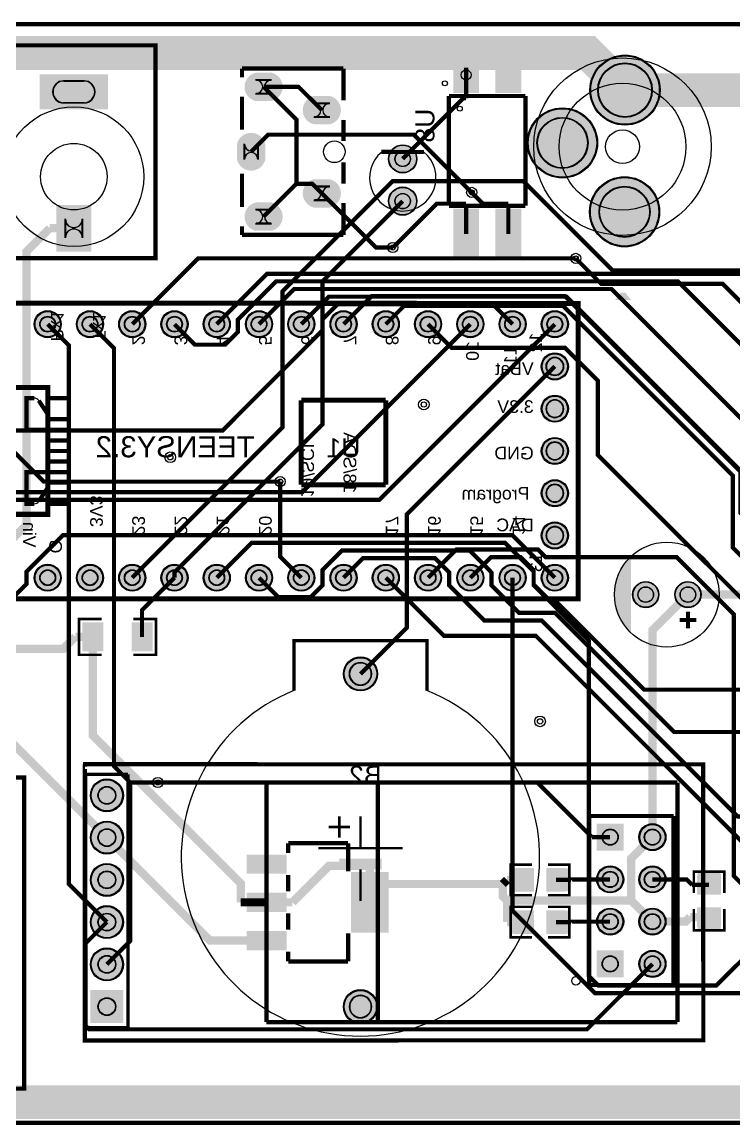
# Model space of a CAD drawing. Extents: x -330 to 3747, y -3055 to -445.
# Drawn here: x 1099 to 2784, y -3055 to -445 of the extents above; entities that cross this region are included whole.
import ezdxf

# ---------------------------------------------------------------- set-up
doc = ezdxf.new("R2010")
doc.units = 9
for name, color, linetype, true_color in [('BoardOutline', 7, 'Continuous', 0xff00ff), ('BottomLayer', 7, 'Continuous', 0x0000ff), ('BottomPasterLayer', 7, 'Continuous', 0x800000), ('BottomSilkLayer', 7, 'Continuous', 0x808000), ('BottomSolderLayer', 7, 'Continuous', 0xaa00ff), ('Document', 7, 'Continuous', 0xffffff), ('Hole', 7, 'Continuous', 0x222222), ('Multi-Layer', 7, 'Continuous', 0xc0c0c0), ('TopLayer', 7, 'Continuous', 0xff0000), ('TopPasterLayer', 7, 'Continuous', 0x808080), ('TopSilkLayer', 7, 'Continuous', 0xffff00), ('TopSolderLayer', 7, 'Continuous', 0x800080)]:
    doc.layers.add(name, color=color, linetype=linetype, true_color=true_color)
doc.styles.get("Standard").update_dxf_attribs({"font": 'arial.ttf'})

msp = doc.modelspace()

# ---------------------------------------------------------------- hatches: boundary and pattern name
at = {"layer": 'BottomLayer'}
for points in [[(2179.5, -494.1), (2120.5, -494.1), (2120.5, -612.2), (2179.5, -612.2)], [(2279.5, -494.1), (2220.5, -494.1), (2220.5, -612.2), (2279.5, -612.2)], [(2179.5, -887.8), (2120.5, -887.8), (2120.5, -1005.9), (2179.5, -1005.9)], [(2279.5, -887.8), (2220.5, -887.8), (2220.5, -1005.9), (2279.5, -1005.9)], [(2540.5, -1103.1), (2502.1, -1103.1), (2516.2, -1085.2), (2526.4, -1085.2)]]:
    msp.add_hatch(color=256, dxfattribs=at).paths.add_polyline_path(points)
at = {"layer": 'BottomPasterLayer'}
for points in [[(2179.5, -494.1), (2120.5, -494.1), (2120.5, -612.2), (2179.5, -612.2)], [(2279.5, -494.1), (2220.5, -494.1), (2220.5, -612.2), (2279.5, -612.2)], [(2179.5, -887.8), (2120.5, -887.8), (2120.5, -1005.9), (2179.5, -1005.9)], [(2279.5, -887.8), (2220.5, -887.8), (2220.5, -1005.9), (2279.5, -1005.9)]]:
    msp.add_hatch(color=256, dxfattribs=at).paths.add_polyline_path(points)
at = {"layer": 'BottomSilkLayer'}
msp.add_hatch(color=256, dxfattribs=at).paths.add_polyline_path([(1850, -2450), (1850, -2425), (1950, -2425), (1950, -2450)])
at = {"layer": 'BottomSolderLayer'}
for points in [[(2180.5, -493.1), (2119.5, -493.1), (2119.5, -613.2), (2180.5, -613.2)], [(2280.5, -493.1), (2219.5, -493.1), (2219.5, -613.2), (2280.5, -613.2)], [(2443, -606, 1), (2609, -606, 1)], [(1141.1, -568.9), (1302.6, -568.9), (1302.6, -651.6), (1141.1, -651.6)], [(1652, -631.9, -0.785398), (1652, -564.9), (1689.7, -564.9, -0.785398), (1689.7, -631.9)], [(1789.8, -687, -0.785398), (1789.8, -620), (1827.5, -620, -0.785398), (1827.5, -687)], [(2295, -731, 1), (2461, -731, 1)], [(1674.8, -770.4, -0.785398), (1607.8, -770.4), (1607.8, -733.5, -0.785398), (1674.8, -733.5)], [(1966.5, -768.8, 1), (2033.5, -768.8, 1)], [(1789.8, -883.9, -0.785398), (1789.8, -816.9), (1827.5, -816.9, -0.785398), (1827.5, -883.9)], [(2442, -894, 1), (2608, -894, 1)], [(1966.5, -868.8, 1), (2033.5, -868.8, 1)], [(1180.5, -877.9), (1263.2, -877.9), (1263.2, -988.2), (1180.5, -988.2)], [(1689.7, -872, -0.785398), (1689.7, -939), (1652, -939, -0.785398), (1652, -872)], [(2180.5, -886.8), (2119.5, -886.8), (2119.5, -1006.9), (2180.5, -1006.9)], [(2280.5, -886.8), (2219.5, -886.8), (2219.5, -1006.9), (2280.5, -1006.9)], [(1128, -1160, 1), (1192, -1160, 1)], [(1228, -1160, 1), (1292, -1160, 1)], [(1328, -1160, 1), (1392, -1160, 1)], [(1428, -1160, 1), (1492, -1160, 1)], [(1528, -1160, 1), (1592, -1160, 1)], [(1628, -1160, 1), (1692, -1160, 1)], [(1728, -1160, 1), (1792, -1160, 1)], [(1828, -1160, 1), (1892, -1160, 1)], [(1928, -1160, 1), (1992, -1160, 1)], [(2028, -1160, 1), (2092, -1160, 1)], [(2128, -1160, 1), (2192, -1160, 1)], [(2228, -1160, 1), (2292, -1160, 1)], [(2328, -1160, 1), (2392, -1160, 1)], [(2328, -1260, 1), (2392, -1260, 1)], [(2328, -1360, 1), (2392, -1360, 1)], [(2328, -1460, 1), (2392, -1460, 1)], [(2328, -1560, 1), (2392, -1560, 1)], [(2328, -1660, 1), (2392, -1660, 1)], [(1128, -1760, 1), (1192, -1760, 1)], [(1228, -1760, 1), (1292, -1760, 1)], [(1328, -1760, 1), (1392, -1760, 1)], [(1428, -1760, 1), (1492, -1760, 1)], [(1528, -1760, 1), (1592, -1760, 1)], [(1628, -1760, 1), (1692, -1760, 1)], [(1728, -1760, 1), (1792, -1760, 1)], [(1828, -1760, 1), (1892, -1760, 1)], [(1928, -1760, 1), (1992, -1760, 1)], [(2028, -1760, 1), (2092, -1760, 1)], [(2128, -1760, 1), (2192, -1760, 1)], [(2228, -1760, 1), (2292, -1760, 1)], [(2328, -1760, 1), (2392, -1760, 1)], [(2544, -1800, 1), (2606, -1800, 1)], [(2644, -1800, 1), (2706, -1800, 1)], [(1859.6, -1987.6, 1), (1940.4, -1987.6, 1)], [(1261, -2275, 1), (1339, -2275, 1)], [(1261, -2375, 1), (1339, -2375, 1)], [(2458.9, -2405.9), (2458.9, -2341.9), (2522.9, -2341.9), (2522.9, -2405.9)], [(2558.9, -2373.9, 1), (2622.9, -2373.9, 1)], [(1261, -2475, 1), (1339, -2475, 1)], [(2458.9, -2473.9, 1), (2522.9, -2473.9, 1)], [(2558.9, -2473.9, 1), (2622.9, -2473.9, 1)], [(1261, -2575, 1), (1339, -2575, 1)], [(2458.9, -2573.9, 1), (2522.9, -2573.9, 1)], [(2558.9, -2573.9, 1), (2622.9, -2573.9, 1)], [(1261, -2675, 1), (1339, -2675, 1)], [(2458.9, -2705.9), (2458.9, -2641.9), (2522.9, -2641.9), (2522.9, -2705.9)], [(2559, -2673.9, 1), (2623, -2673.9, 1)], [(1261, -2814), (1261, -2736), (1339, -2736), (1339, -2814)], [(1859.6, -2775, 1), (1940.4, -2775, 1)]]:
    msp.add_hatch(color=256, dxfattribs=at).paths.add_polyline_path(points)
at = {"layer": 'Multi-Layer'}
for points in [[(2445, -606, 1), (2607, -606, 1)], [(1143.1, -570.9), (1300.6, -570.9), (1300.6, -649.6), (1143.1, -649.6)], [(1653.1, -629.9, -0.785398), (1653.1, -566.9), (1688.6, -566.9, -0.785398), (1688.6, -629.9)], [(1790.9, -685, -0.785398), (1790.9, -622), (1826.4, -622, -0.785398), (1826.4, -685)], [(2297, -731, 1), (2459, -731, 1)], [(1672.8, -769.7, -0.785398), (1609.8, -769.7), (1609.8, -734.2, -0.785398), (1672.8, -734.2)], [(1967.5, -768.8, 1), (2032.5, -768.8, 1)], [(1790.9, -881.9, -0.785398), (1790.9, -818.9), (1826.4, -818.9, -0.785398), (1826.4, -881.9)], [(2444, -894, 1), (2606, -894, 1)], [(1967.5, -868.8, 1), (2032.5, -868.8, 1)], [(1182.5, -879.9), (1261.2, -879.9), (1261.2, -986.2), (1182.5, -986.2)], [(1688.6, -874, -0.785398), (1688.6, -937), (1653.1, -937, -0.785398), (1653.1, -874)], [(1130, -1160, 1), (1190, -1160, 1)], [(1230, -1160, 1), (1290, -1160, 1)], [(1330, -1160, 1), (1390, -1160, 1)], [(1430, -1160, 1), (1490, -1160, 1)], [(1530, -1160, 1), (1590, -1160, 1)], [(1630, -1160, 1), (1690, -1160, 1)], [(1730, -1160, 1), (1790, -1160, 1)], [(1830, -1160, 1), (1890, -1160, 1)], [(1930, -1160, 1), (1990, -1160, 1)], [(2030, -1160, 1), (2090, -1160, 1)], [(2130, -1160, 1), (2190, -1160, 1)], [(2230, -1160, 1), (2290, -1160, 1)], [(2330, -1160, 1), (2390, -1160, 1)], [(2330, -1260, 1), (2390, -1260, 1)], [(2330, -1360, 1), (2390, -1360, 1)], [(2330, -1460, 1), (2390, -1460, 1)], [(2330, -1560, 1), (2390, -1560, 1)], [(2330, -1660, 1), (2390, -1660, 1)], [(1130, -1760, 1), (1190, -1760, 1)], [(1230, -1760, 1), (1290, -1760, 1)], [(1330, -1760, 1), (1390, -1760, 1)], [(1430, -1760, 1), (1490, -1760, 1)], [(1530, -1760, 1), (1590, -1760, 1)], [(1630, -1760, 1), (1690, -1760, 1)], [(1730, -1760, 1), (1790, -1760, 1)], [(1830, -1760, 1), (1890, -1760, 1)], [(1930, -1760, 1), (1990, -1760, 1)], [(2030, -1760, 1), (2090, -1760, 1)], [(2130, -1760, 1), (2190, -1760, 1)], [(2230, -1760, 1), (2290, -1760, 1)], [(2330, -1760, 1), (2390, -1760, 1)], [(2545, -1800, 1), (2605, -1800, 1)], [(2645, -1800, 1), (2705, -1800, 1)], [(1861.6, -1987.6, 1), (1938.4, -1987.6, 1)], [(1263, -2275, 1), (1337, -2275, 1)], [(1263, -2375, 1), (1337, -2375, 1)], [(2460.9, -2403.9), (2460.9, -2343.9), (2520.9, -2343.9), (2520.9, -2403.9)], [(2560.9, -2373.9, 1), (2620.9, -2373.9, 1)], [(1263, -2475, 1), (1337, -2475, 1)], [(2460.9, -2473.9, 1), (2520.9, -2473.9, 1)], [(2560.9, -2473.9, 1), (2620.9, -2473.9, 1)], [(1263, -2575, 1), (1337, -2575, 1)], [(2460.9, -2573.9, 1), (2520.9, -2573.9, 1)], [(2560.9, -2573.9, 1), (2620.9, -2573.9, 1)], [(1263, -2675, 1), (1337, -2675, 1)], [(2460.9, -2703.9), (2460.9, -2643.9), (2520.9, -2643.9), (2520.9, -2703.9)], [(2561, -2673.9, 1), (2621, -2673.9, 1)], [(1263, -2812), (1263, -2738), (1337, -2738), (1337, -2812)], [(1861.6, -2775, 1), (1938.4, -2775, 1)]]:
    msp.add_hatch(color=256, dxfattribs=at).paths.add_polyline_path(points)
at = {"layer": 'TopLayer'}
for points in [[(1290.6, -1866.5), (1290.6, -1933.5), (1243, -1933.5), (1243, -1866.5)], [(1359.4, -1866.5), (1359.4, -1933.5), (1407, -1933.5), (1407, -1866.5)], [(1721.3, -2416), (1721.3, -2459.3), (1634.7, -2459.3), (1634.7, -2416)], [(2309.3, -2502.1), (2309.3, -2447.9), (2264.7, -2447.9), (2264.7, -2502.1)], [(2340.7, -2502.1), (2340.7, -2447.9), (2385.3, -2447.9), (2385.3, -2502.1)], [(1965.3, -2459.3), (1965.3, -2597.1), (1878.7, -2597.1), (1878.7, -2459.3)], [(2752.1, -2509.3), (2697.9, -2509.3), (2697.9, -2464.7), (2752.1, -2464.7)], [(1721.3, -2506.5), (1721.3, -2549.9), (1634.7, -2549.9), (1634.7, -2506.5)], [(2309.3, -2547.9), (2309.3, -2602.1), (2264.7, -2602.1), (2264.7, -2547.9)], [(2340.7, -2547.9), (2340.7, -2602.1), (2385.3, -2602.1), (2385.3, -2547.9)], [(2752.1, -2540.7), (2697.9, -2540.7), (2697.9, -2585.3), (2752.1, -2585.3)], [(1721.3, -2597.1), (1721.3, -2640.4), (1634.7, -2640.4), (1634.7, -2597.1)]]:
    msp.add_hatch(color=256, dxfattribs=at).paths.add_polyline_path(points)
at = {"layer": 'TopPasterLayer'}
for points in [[(1290.6, -1870.5), (1290.6, -1884.7), (1286.6, -1888.6), (1278.3, -1888.6), (1274.4, -1892.6), (1274.4, -1907.4), (1278.3, -1911.4), (1286.6, -1911.4), (1290.6, -1915.3), (1290.6, -1929.5), (1286.6, -1933.5), (1246.9, -1933.5), (1243, -1929.5), (1243, -1870.5), (1246.9, -1866.5), (1286.6, -1866.5)], [(1359.4, -1870.5), (1359.4, -1884.7), (1363.4, -1888.6), (1371.7, -1888.6), (1375.6, -1892.6), (1375.6, -1907.4), (1371.7, -1911.4), (1363.4, -1911.4), (1359.4, -1915.3), (1359.4, -1929.5), (1363.4, -1933.5), (1403.1, -1933.5), (1407, -1929.5), (1407, -1870.5), (1403.1, -1866.5), (1363.4, -1866.5)], [(1721.3, -2416), (1721.3, -2459.3), (1634.7, -2459.3), (1634.7, -2416)], [(2258.1, -2500.2), (2258.1, -2449.8), (2260, -2447.8), (2305.3, -2447.8), (2307.3, -2449.8), (2307.5, -2465.9), (2289.8, -2465.9), (2289.8, -2483.7), (2307.1, -2483.7), (2307.3, -2500.2), (2305.3, -2502.2), (2260, -2502.2)], [(2342.7, -2500.2), (2342.7, -2483.7), (2360.2, -2483.7), (2360.2, -2465.9), (2342.9, -2465.9), (2342.7, -2449.8), (2344.7, -2447.8), (2390, -2447.8), (2391.9, -2449.8), (2391.9, -2500.2), (2390, -2502.2), (2344.7, -2502.2)], [(1965.3, -2459.3), (1965.3, -2597.1), (1878.7, -2597.1), (1878.7, -2459.3)], [(2750.2, -2507.3), (2733.7, -2507.3), (2733.7, -2489.8), (2715.9, -2489.8), (2715.9, -2507.1), (2699.8, -2507.3), (2697.8, -2505.3), (2697.8, -2460), (2699.8, -2458.1), (2750.2, -2458.1), (2752.2, -2460), (2752.2, -2505.3)], [(1721.3, -2506.5), (1721.3, -2549.9), (1634.7, -2549.9), (1634.7, -2506.5)], [(2307.3, -2549.8), (2307.3, -2566.3), (2289.8, -2566.3), (2289.8, -2584.1), (2307.1, -2584.1), (2307.3, -2600.2), (2305.3, -2602.2), (2260, -2602.2), (2258.1, -2600.2), (2258.1, -2549.8), (2260, -2547.8), (2305.3, -2547.8)], [(2391.9, -2549.8), (2391.9, -2600.2), (2390, -2602.2), (2344.7, -2602.2), (2342.7, -2600.2), (2342.5, -2584.1), (2360.2, -2584.1), (2360.2, -2566.3), (2342.9, -2566.3), (2342.7, -2549.8), (2344.7, -2547.8), (2390, -2547.8)], [(2750.2, -2591.9), (2699.8, -2591.9), (2697.8, -2590), (2697.8, -2544.7), (2699.8, -2542.7), (2715.9, -2542.5), (2715.9, -2560.2), (2733.7, -2560.2), (2733.7, -2542.9), (2750.2, -2542.7), (2752.2, -2544.7), (2752.2, -2590)], [(1721.3, -2597.1), (1721.3, -2640.4), (1634.7, -2640.4), (1634.7, -2597.1)]]:
    msp.add_hatch(color=256, dxfattribs=at).paths.add_polyline_path(points)
at = {"layer": 'TopSilkLayer'}
msp.add_hatch(color=256, dxfattribs=at).paths.add_polyline_path([(2540, -1890), (2537.7, -1887.9), (2535.5, -1885.7), (2533.3, -1883.5), (2531.2, -1881.2), (2529.1, -1878.8), (2527.1, -1876.4), (2525.2, -1874), (2523.3, -1871.5), (2521.5, -1868.9), (2519.8, -1866.4), (2518.1, -1863.7), (2516.5, -1861), (2515, -1858.3), (2513.5, -1855.6), (2512.1, -1852.8), (2510.8, -1850), (2509.5, -1847.1), (2508.3, -1844.2), (2507.2, -1841.3), (2506.2, -1838.3), (2505.3, -1835.4), (2504.4, -1832.4), (2503.6, -1829.4), (2502.9, -1826.3), (2502.3, -1823.3), (2501.7, -1820.2), (2501.2, -1817.1), (2500.8, -1814), (2500.5, -1810.9), (2500.3, -1807.8), (2500.1, -1804.7), (2500, -1801.6), (2500, -1798.4), (2500.1, -1795.3), (2500.3, -1792.2), (2500.5, -1789.1), (2500.8, -1786), (2501.2, -1782.9), (2501.7, -1779.8), (2502.3, -1776.7), (2502.9, -1773.7), (2503.6, -1770.6), (2504.4, -1767.6), (2505.3, -1764.6), (2506.2, -1761.7), (2507.2, -1758.7), (2508.3, -1755.8), (2509.5, -1752.9), (2510.8, -1750), (2512.1, -1747.2), (2513.5, -1744.4), (2515, -1741.7), (2516.5, -1739), (2518.1, -1736.3), (2519.8, -1733.6), (2521.5, -1731.1), (2523.3, -1728.5), (2525.2, -1726), (2527.1, -1723.6), (2529.1, -1721.2), (2531.2, -1718.8), (2533.3, -1716.5), (2535.5, -1714.3), (2537.7, -1712.1), (2540, -1710)])
at = {"layer": 'TopSolderLayer'}
for points in [[(2443, -606, 1), (2609, -606, 1)], [(1141.1, -568.9), (1302.6, -568.9), (1302.6, -651.6), (1141.1, -651.6)], [(1652, -631.9, -0.785398), (1652, -564.9), (1689.7, -564.9, -0.785398), (1689.7, -631.9)], [(1789.8, -687, -0.785398), (1789.8, -620), (1827.5, -620, -0.785398), (1827.5, -687)], [(2295, -731, 1), (2461, -731, 1)], [(1674.8, -770.4, -0.785398), (1607.8, -770.4), (1607.8, -733.5, -0.785398), (1674.8, -733.5)], [(1966.5, -768.8, 1), (2033.5, -768.8, 1)], [(1789.8, -883.9, -0.785398), (1789.8, -816.9), (1827.5, -816.9, -0.785398), (1827.5, -883.9)], [(2442, -894, 1), (2608, -894, 1)], [(1966.5, -868.8, 1), (2033.5, -868.8, 1)], [(1180.5, -877.9), (1263.2, -877.9), (1263.2, -988.2), (1180.5, -988.2)], [(1689.7, -872, -0.785398), (1689.7, -939), (1652, -939, -0.785398), (1652, -872)], [(1128, -1160, 1), (1192, -1160, 1)], [(1228, -1160, 1), (1292, -1160, 1)], [(1328, -1160, 1), (1392, -1160, 1)], [(1428, -1160, 1), (1492, -1160, 1)], [(1528, -1160, 1), (1592, -1160, 1)], [(1628, -1160, 1), (1692, -1160, 1)], [(1728, -1160, 1), (1792, -1160, 1)], [(1828, -1160, 1), (1892, -1160, 1)], [(1928, -1160, 1), (1992, -1160, 1)], [(2028, -1160, 1), (2092, -1160, 1)], [(2128, -1160, 1), (2192, -1160, 1)], [(2228, -1160, 1), (2292, -1160, 1)], [(2328, -1160, 1), (2392, -1160, 1)], [(2328, -1260, 1), (2392, -1260, 1)], [(2328, -1360, 1), (2392, -1360, 1)], [(2328, -1460, 1), (2392, -1460, 1)], [(2328, -1560, 1), (2392, -1560, 1)], [(2328, -1660, 1), (2392, -1660, 1)], [(1128, -1760, 1), (1192, -1760, 1)], [(1228, -1760, 1), (1292, -1760, 1)], [(1328, -1760, 1), (1392, -1760, 1)], [(1428, -1760, 1), (1492, -1760, 1)], [(1528, -1760, 1), (1592, -1760, 1)], [(1628, -1760, 1), (1692, -1760, 1)], [(1728, -1760, 1), (1792, -1760, 1)], [(1828, -1760, 1), (1892, -1760, 1)], [(1928, -1760, 1), (1992, -1760, 1)], [(2028, -1760, 1), (2092, -1760, 1)], [(2128, -1760, 1), (2192, -1760, 1)], [(2228, -1760, 1), (2292, -1760, 1)], [(2328, -1760, 1), (2392, -1760, 1)], [(2544, -1800, 1), (2606, -1800, 1)], [(2644, -1800, 1), (2706, -1800, 1)], [(1291.6, -1865.5), (1291.6, -1934.5), (1242, -1934.5), (1242, -1865.5)], [(1358.4, -1865.5), (1358.4, -1934.5), (1408, -1934.5), (1408, -1865.5)], [(1859.6, -1987.6, 1), (1940.4, -1987.6, 1)], [(1261, -2275, 1), (1339, -2275, 1)], [(1261, -2375, 1), (1339, -2375, 1)], [(2458.9, -2405.9), (2458.9, -2341.9), (2522.9, -2341.9), (2522.9, -2405.9)], [(2558.9, -2373.9, 1), (2622.9, -2373.9, 1)], [(1725.3, -2415), (1725.3, -2460.3), (1630.7, -2460.3), (1630.7, -2415)], [(1261, -2475, 1), (1339, -2475, 1)], [(2310.3, -2503.1), (2310.3, -2446.9), (2263.7, -2446.9), (2263.7, -2503.1)], [(2339.7, -2503.1), (2339.7, -2446.9), (2386.3, -2446.9), (2386.3, -2503.1)], [(2458.9, -2473.9, 1), (2522.9, -2473.9, 1)], [(2558.9, -2473.9, 1), (2622.9, -2473.9, 1)], [(1966.6, -2456.1), (1966.6, -2600.3), (1877.4, -2600.3), (1877.4, -2456.1)], [(2753.3, -2510.1), (2696.7, -2510.1), (2696.7, -2463.8), (2753.3, -2463.8)], [(1725.3, -2505.5), (1725.3, -2550.9), (1630.7, -2550.9), (1630.7, -2505.5)], [(1261, -2575, 1), (1339, -2575, 1)], [(2310.3, -2546.9), (2310.3, -2603.1), (2263.7, -2603.1), (2263.7, -2546.9)], [(2339.7, -2546.9), (2339.7, -2603.1), (2386.3, -2603.1), (2386.3, -2546.9)], [(2458.9, -2573.9, 1), (2522.9, -2573.9, 1)], [(2558.9, -2573.9, 1), (2622.9, -2573.9, 1)], [(2753.3, -2539.9), (2696.7, -2539.9), (2696.7, -2586.2), (2753.3, -2586.2)], [(1725.3, -2596.1), (1725.3, -2641.4), (1630.7, -2641.4), (1630.7, -2596.1)], [(1261, -2675, 1), (1339, -2675, 1)], [(2458.9, -2705.9), (2458.9, -2641.9), (2522.9, -2641.9), (2522.9, -2705.9)], [(2559, -2673.9, 1), (2623, -2673.9, 1)], [(1261, -2814), (1261, -2736), (1339, -2736), (1339, -2814)], [(1859.6, -2775, 1), (1940.4, -2775, 1)]]:
    msp.add_hatch(color=256, dxfattribs=at).paths.add_polyline_path(points)

# ---------------------------------------------------------------- linework, layer by layer
at = {"layer": 'BoardOutline', "const_width": 10}
for points in [[(-275, -3050), (-325, -3050), (-325, -450), (-275, -450), (3675, -450), (3675, -3050)], [(3675, -3050), (-300, -3050)]]:
    msp.add_lwpolyline(points, dxfattribs=at)
at = {"layer": 'BottomLayer'}
for points, const_width in [([(2150, -553.2), (2150, -625.3)], 10), ([(2526, -606), (2851.1, -606), (3213.9, -968.8), (3213.9, -1734.7), (3329.2, -1850), (3342.5, -1850)], 79.9), ([(1670.9, -598.4), (1748.6, -676.1), (1748.6, -827.8)], 10), ([(2000, -768.8), (2143.5, -625.3), (2150, -625.3)], 10), ([(2900, -1033.2), (2497.1, -1033.2), (2285.3, -821.5), (1976.6, -821.5), (1715.8, -1082.2), (1715.8, -1404.2), (1360, -1760)], 10), ([(1748.6, -827.8), (1670.9, -905.5)], 10), ([(1748.6, -827.8), (1786.1, -827.8), (1808.7, -850.4)], 10), ([(2163.2, -848.1), (2189.8, -874.7), (2250, -874.7)], 10), ([(2000, -868.8), (1810, -1058.8), (1810, -1397.3), (1460, -1747.3), (1460, -1760)], 10), ([(1976.7, -978.6), (2080.5, -874.7), (2150, -874.7)], 10), ([(2150, -946.8), (2150, -874.7)], 10), ([(2250, -946.8), (2250, -874.7)], 10), ([(1164.6, -933.1), (1110, -987.7), (1110, -1634.7), (710.3, -2034.4), (710.3, -2291.9)], 19.7), ([(1221.9, -933.1), (1164.6, -933.1)], 19.7), ([(2842.5, -1150), (2757.2, -1064.7), (2469.8, -1064.7), (2409.3, -1004.2)], 10), ([(2842.5, -1650), (2799.4, -1606.9), (2799.4, -1508.9), (2384.2, -1093.7), (1926.3, -1093.7), (1860, -1160)], 10), ([(1960, -1160), (2003.1, -1116.9), (2379.4, -1116.9), (2781.3, -1518.8), (2781.3, -1688.8), (2842.5, -1750)], 10), ([(1300, -2575), (1210, -2485), (1210, -1210), (1160, -1160)], 10), ([(1355.3, -2244.5), (1316.9, -2206.1), (1316.9, -1216.9), (1260, -1160)], 10), ([(2842.5, -1850), (2461.5, -1469), (2461.5, -1293.7), (2383.8, -1216), (2116, -1216), (2060, -1160)], 10), ([(1900, -1987.6), (2010, -1877.6), (2010, -1610), (2360, -1260)], 10), ([(1760, -1760), (1710.2, -1710.2), (1710.2, -1532.6)], 10), ([(2842.5, -2525), (2783.8, -2466.2), (2783.8, -1847), (2648.2, -1711.5), (2338.6, -1711.5), (2320.5, -1693.4), (2126.6, -1693.4), (2060, -1760)], 10), ([(2842.5, -2625), (2742.5, -2725), (2462.8, -2725), (2440.5, -2702.8), (2440.5, -1908.6), (2310, -1778), (2310, -1742), (2279.5, -1711.5), (2208.5, -1711.5), (2160, -1760)], 10), ([(2260, -1760), (2260, -2547.8), (2455.3, -2743.1), (2824.4, -2743.1), (2842.5, -2725)], 10), ([(2590.9, -2373.9), (2590.9, -1884.1), (2675, -1800)], 19.7), ([(1300, -2675), (1355.3, -2619.7), (1355.3, -2244.5)], 10), ([(1355.3, -2244.5), (1420.4, -2244.5)], 10), ([(2590.9, -2573.9), (2540.9, -2523.9), (2540.9, -2423.9), (2590.9, -2373.9)], 19.7)]:
    msp.add_lwpolyline(points, dxfattribs=dict(at, const_width=const_width))
at = {"layer": 'BottomSilkLayer'}
for points, const_width in [([(2109.4, -620.1), (2109.4, -879.9)], 10), ([(2290.5, -620.1), (2109.4, -620.1)], 10), ([(2290.5, -879.9), (2290.5, -620.1)], 10), ([(2109.4, -879.9), (2290.5, -879.9)], 10), ([(1010, -1810), (2415, -1810), (2415, -1111), (1010, -1110)], 12), ([(1085, -1310), (1160, -1310), (1160, -1335), (1160, -1373), (1160, -1385), (1160, -1410), (1160, -1435), (1160, -1460), (1160, -1485), (1160, -1510), (1160, -1535), (1160, -1547), (1160, -1585), (1160, -1610), (1085, -1610)], 12), ([(1128, -1335), (1110, -1335), (1110, -1410), (1160, -1410), (1210, -1410)], 10), ([(1160, -1385), (1210, -1385), (1210, -1335), (1160, -1335)], 10), ([(1139, -1341), (1160, -1373)], 10), ([(1760, -1340), (1760, -1540)], 12), ([(1960, -1340), (1760, -1340)], 12), ([(1960, -1540), (1960, -1340)], 12), ([(1160, -1435), (1210, -1435)], 10), ([(1160, -1460), (1210, -1460)], 10), ([(1160, -1485), (1210, -1485)], 10), ([(1128, -1585), (1110, -1585), (1110, -1510), (1160, -1510), (1210, -1510)], 10), ([(1160, -1535), (1210, -1535), (1210, -1585), (1160, -1585)], 10), ([(1760, -1540), (1960, -1540)], 12), ([(1139, -1579), (1160, -1547)], 10), ([(2057.5, -2027), (2057.5, -1908.9), (1742.5, -1908.9), (1742.5, -2027)], 8), ([(1850, -2375), (1850, -2325)], 6), ([(2000, -2400), (1900, -2400), (1900, -2325)], 6), ([(1875, -2350), (1825, -2350)], 6), ([(1900, -2400), (1800, -2400)], 6), ([(1900, -2525), (1900, -2450)], 6)]:
    msp.add_lwpolyline(points, dxfattribs=dict(at, const_width=const_width))
at = {"layer": 'BottomSilkLayer', "const_width": 10}
msp.add_lwpolyline([(651.3, -2232.8), (651.3, -2969.1), (1104.1, -2969.1), (1104.1, -2232.8), (651.3, -2232.8)], close=True, dxfattribs=at)
at = {"layer": 'BottomSilkLayer'}
for centre in [(2100, -590), (2135, -650)]:
    msp.add_circle(centre, 5.91, dxfattribs=at)
for centre, radius, start, end in [((1128.3, -1347.5), 12.5, 33.6694, 90), ((1128.3, -1572.5), 12.5, 270, 326.3306), ((1900, -2420.7), 424, 111.8013, 68.1987)]:
    msp.add_arc(centre, radius, start, end, dxfattribs=at)
at = {"layer": 'BottomSolderLayer'}
for points in [[(1246.1, -584), (1197.6, -584)], [(1652, -581.6), (1689.7, -581.6)], [(1652, -615.1), (1689.7, -615.1)], [(1246.1, -636.5), (1197.6, -636.5)], [(1789.8, -636.8), (1827.5, -636.8)], [(1789.8, -670.3), (1827.5, -670.3)], [(1624.6, -770.4), (1624.6, -733.5)], [(1658.1, -770.4), (1658.1, -733.5)], [(1789.8, -833.6), (1827.5, -833.6)], [(1789.8, -867.1), (1827.5, -867.1)], [(1201.2, -910.6), (1201.2, -955.5)], [(1242.5, -910.6), (1242.5, -955.5)], [(1689.7, -888.7), (1652, -888.7)], [(1689.7, -922.2), (1652, -922.2)], [(2359.9, -1238.7), (2360.1, -1238.7)], [(2359.9, -1281.3), (2360.1, -1281.3)], [(2360.1, -1338.7), (2359.9, -1338.7)], [(2360.1, -1381.3), (2359.9, -1381.3)], [(2360.1, -1438.7), (2359.9, -1438.7)], [(2360.1, -1481.3), (2359.9, -1481.3)], [(2360.1, -1538.7), (2359.9, -1538.7)], [(2360.1, -1581.3), (2359.9, -1581.3)], [(2360.1, -1638.7), (2359.9, -1638.7)], [(2360.1, -1681.3), (2359.9, -1681.3)], [(1899.9, -1960.7), (1900.1, -1960.7)], [(1899.9, -2014.5), (1900.1, -2014.5)], [(1900.1, -2748.1), (1899.9, -2748.1)], [(1900.1, -2801.9), (1899.9, -2801.9)]]:
    msp.add_lwpolyline(points, close=True, dxfattribs=at)
for centre, radius in [((2526, -606), 83), ((2526, -606), 64.6), ((2378, -731), 83), ((2378, -731), 60.5), ((2000, -768.8), 33.5), ((2000, -768.8), 18.3), ((2525, -894), 83), ((2525, -894), 60.5), ((2000, -868.8), 33.5), ((2000, -868.8), 18.3), ((1160, -1160), 32), ((1160, -1160), 18.7), ((1260, -1160), 32), ((1260, -1160), 18.7), ((1360, -1160), 32), ((1360, -1160), 18.7), ((1460, -1160), 32), ((1460, -1160), 18.7), ((1560, -1160), 32), ((1560, -1160), 18.7), ((1660, -1160), 32), ((1660, -1160), 18.7), ((1760, -1160), 32), ((1760, -1160), 18.7), ((1860, -1160), 32), ((1860, -1160), 18.7), ((1960, -1160), 32), ((1960, -1160), 18.7), ((2060, -1160), 32), ((2060, -1160), 18.7), ((2160, -1160), 32), ((2160, -1160), 18.7), ((2260, -1160), 32), ((2260, -1160), 18.7), ((2360, -1160), 32), ((2360, -1160), 18.7), ((2360, -1260), 32), ((2360, -1360), 32), ((2360, -1460), 32), ((2360, -1560), 32), ((2360, -1660), 32), ((1160, -1760), 32), ((1160, -1760), 18.7), ((1260, -1760), 32), ((1260, -1760), 18.7), ((1360, -1760), 32), ((1360, -1760), 18.7), ((1460, -1760), 32), ((1460, -1760), 18.7), ((1560, -1760), 32), ((1560, -1760), 18.7), ((1660, -1760), 32), ((1660, -1760), 18.7), ((1760, -1760), 32), ((1760, -1760), 18.7), ((1860, -1760), 32), ((1860, -1760), 18.7), ((1960, -1760), 32), ((1960, -1760), 18.7), ((2060, -1760), 32), ((2060, -1760), 18.7), ((2160, -1760), 32), ((2160, -1760), 18.7), ((2260, -1760), 32), ((2260, -1760), 18.7), ((2360, -1760), 32), ((2360, -1760), 18.7), ((2575, -1800), 31), ((2675, -1800), 31), ((2575, -1800), 18.6), ((2675, -1800), 18.6), ((1900, -1987.6), 40.4), ((1300, -2275), 39), ((1300, -2275), 21.1), ((1300, -2375), 39), ((2590.9, -2373.9), 32), ((1300, -2375), 21.1), ((2490.9, -2373.9), 19.2), ((2590.9, -2373.9), 19.2), ((1300, -2475), 39), ((2490.9, -2473.9), 32), ((2590.9, -2473.9), 32), ((1300, -2475), 21.1), ((2490.9, -2473.9), 19.2), ((2590.9, -2473.9), 19.2), ((1300, -2575), 39), ((1300, -2575), 21.1), ((2490.9, -2573.9), 32), ((2490.9, -2573.9), 19.2), ((2590.9, -2573.9), 32), ((2590.9, -2573.9), 19.2), ((1300, -2675), 39), ((1300, -2675), 21.1), ((2490.9, -2673.9), 19.2), ((2591, -2673.9), 32), ((2591, -2673.9), 19.2), ((1900, -2775), 40.4), ((1300, -2775), 21.1)]:
    msp.add_circle(centre, radius, dxfattribs=at)
for centre, radius, start, end in [((1197.6, -610.2), 26.2, 90, 270), ((1246.1, -610.2), 26.2, 270, 90), ((1652, -598.4), 16.7, 270, 90), ((1689.7, -598.4), 16.7, 90, 270), ((1789.8, -653.5), 16.7, 270, 90), ((1827.5, -653.5), 16.7, 90, 270), ((1641.3, -733.5), 16.7, 180, 360), ((1641.3, -770.4), 16.7, 360, 180), ((1789.8, -850.4), 16.7, 270, 90), ((1827.5, -850.4), 16.7, 90, 270), ((1221.9, -910.6), 20.7, 180, 0), ((1652, -905.5), 16.7, 270, 450), ((1689.7, -905.5), 16.7, 450, 270), ((1221.9, -955.5), 20.7, 0, 180), ((2359.9, -1260), 21.3, 450, 270), ((2360.1, -1260), 21.3, 270, 450), ((2360.1, -1360), 21.3, 450, 270), ((2359.9, -1360), 21.3, 270, 450), ((2360.1, -1460), 21.3, 450, 270), ((2359.9, -1460), 21.3, 270, 450), ((2360.1, -1560), 21.3, 450, 270), ((2359.9, -1560), 21.3, 270, 450), ((2360.1, -1660), 21.3, 450, 270), ((2359.9, -1660), 21.3, 270, 450), ((1899.9, -1987.6), 26.9, 450, 270), ((1900.1, -1987.6), 26.9, 270, 450), ((1900.1, -2775), 26.9, 450, 270), ((1899.9, -2775), 26.9, 270, 450)]:
    msp.add_arc(centre, radius, start, end, dxfattribs=at)
at = {"layer": 'Document'}
msp.add_circle((2150, -570), 11.8, dxfattribs=at)
msp.add_arc((1903.7, -2418.3), 393.7, 90, 90, dxfattribs=at)
at = {"layer": 'Hole'}
for centre, radius in [((2163.2, -848.1), 6), ((1976.7, -978.6), 6), ((2409.3, -1004.2), 6), ((2050, -1350), 6.3), ((1450, -1475), 6.3), ((1710.2, -1532.6), 6), ((2325, -2100), 6.3), ((1420.4, -2244.5), 6)]:
    msp.add_circle(centre, radius, dxfattribs=at)
at = {"layer": 'Multi-Layer'}
for points in [[(1245.5, -584.6), (1198.2, -584.6)], [(1653.1, -582.6), (1688.6, -582.6)], [(1653.1, -614.1), (1688.6, -614.1)], [(1245.5, -635.8), (1198.2, -635.8)], [(1790.9, -637.8), (1826.4, -637.8)], [(1790.9, -669.3), (1826.4, -669.3)], [(1625.6, -769.7), (1625.6, -734.2)], [(1657.1, -769.7), (1657.1, -734.2)], [(1790.9, -834.6), (1826.4, -834.6)], [(1790.9, -866.1), (1826.4, -866.1)], [(1202.2, -911.4), (1202.2, -954.7)], [(1241.5, -911.4), (1241.5, -954.7)], [(1688.6, -889.7), (1653.1, -889.7)], [(1688.6, -921.2), (1653.1, -921.2)], [(2359.9, -1240), (2360.1, -1240)], [(2359.9, -1280), (2360.1, -1280)], [(2360.1, -1340), (2359.9, -1340)], [(2360.1, -1380), (2359.9, -1380)], [(2360.1, -1440), (2359.9, -1440)], [(2360.1, -1480), (2359.9, -1480)], [(2360.1, -1540), (2359.9, -1540)], [(2360.1, -1580), (2359.9, -1580)], [(2360.1, -1640), (2359.9, -1640)], [(2360.1, -1680), (2359.9, -1680)], [(1899.9, -1962), (1900.1, -1962)], [(1899.9, -2013.2), (1900.1, -2013.2)], [(1900.1, -2749.4), (1899.9, -2749.4)], [(1900.1, -2800.6), (1899.9, -2800.6)]]:
    msp.add_lwpolyline(points, close=True, dxfattribs=at)
for centre, radius in [((2526, -606), 81), ((2526, -606), 63), ((2378, -731), 81), ((2378, -731), 59), ((1838.2, -751.9), 25.6), ((2000, -768.8), 32.5), ((2000, -768.8), 17.7), ((2525, -894), 81), ((2525, -894), 59), ((2000, -868.8), 32.5), ((2000, -868.8), 17.7), ((2163.2, -848.1), 12), ((1976.7, -978.6), 12), ((2409.3, -1004.2), 12), ((1160, -1160), 30), ((1160, -1160), 17.5), ((1260, -1160), 30), ((1260, -1160), 17.5), ((1360, -1160), 30), ((1360, -1160), 17.5), ((1460, -1160), 30), ((1460, -1160), 17.5), ((1560, -1160), 30), ((1560, -1160), 17.5), ((1660, -1160), 30), ((1660, -1160), 17.5), ((1760, -1160), 30), ((1760, -1160), 17.5), ((1860, -1160), 30), ((1860, -1160), 17.5), ((1960, -1160), 30), ((1960, -1160), 17.5), ((2060, -1160), 30), ((2060, -1160), 17.5), ((2160, -1160), 30), ((2160, -1160), 17.5), ((2260, -1160), 30), ((2260, -1160), 17.5), ((2360, -1160), 30), ((2360, -1160), 17.5), ((2360, -1260), 30), ((2360, -1360), 30), ((2050, -1350), 12.6), ((2360, -1460), 30), ((1450, -1475), 12.6), ((1710.2, -1532.6), 12), ((2360, -1560), 30), ((2360, -1660), 30), ((1160, -1760), 30), ((1160, -1760), 17.5), ((1260, -1760), 30), ((1260, -1760), 17.5), ((1360, -1760), 30), ((1360, -1760), 17.5), ((1460, -1760), 30), ((1460, -1760), 17.5), ((1560, -1760), 30), ((1560, -1760), 17.5), ((1660, -1760), 30), ((1660, -1760), 17.5), ((1760, -1760), 30), ((1760, -1760), 17.5), ((1860, -1760), 30), ((1860, -1760), 17.5), ((1960, -1760), 30), ((1960, -1760), 17.5), ((2060, -1760), 30), ((2060, -1760), 17.5), ((2160, -1760), 30), ((2160, -1760), 17.5), ((2260, -1760), 30), ((2260, -1760), 17.5), ((2360, -1760), 30), ((2360, -1760), 17.5), ((2575, -1800), 30), ((2675, -1800), 30), ((2575, -1800), 18), ((2675, -1800), 18), ((1900, -1987.6), 38.4), ((2325, -2100), 12.6), ((1300, -2275), 37), ((1420.4, -2244.5), 12), ((1300, -2275), 20), ((1300, -2375), 37), ((2590.9, -2373.9), 30), ((1300, -2375), 20), ((2490.9, -2373.9), 18), ((2590.9, -2373.9), 18), ((1300, -2475), 37), ((2490.9, -2473.9), 30), ((2590.9, -2473.9), 30), ((1300, -2475), 20), ((2490.9, -2473.9), 18), ((2590.9, -2473.9), 18), ((1300, -2575), 37), ((1300, -2575), 20), ((2490.9, -2573.9), 30), ((2490.9, -2573.9), 18), ((2590.9, -2573.9), 30), ((2590.9, -2573.9), 18), ((1300, -2675), 37), ((1300, -2675), 20), ((2490.9, -2673.9), 18), ((2591, -2673.9), 30), ((2591, -2673.9), 18), ((1900, -2775), 38.4), ((1300, -2775), 20)]:
    msp.add_circle(centre, radius, dxfattribs=at)
for centre, radius, start, end in [((1198.2, -610.2), 25.6, 90, 270), ((1245.5, -610.2), 25.6, 270, 90), ((1653.1, -598.4), 15.7, 270, 90), ((1688.6, -598.4), 15.7, 90, 270), ((1790.9, -653.5), 15.7, 270, 90), ((1826.4, -653.5), 15.7, 90, 270), ((1641.3, -734.2), 15.7, 180, 360), ((1641.3, -769.7), 15.7, 360, 180), ((1790.9, -850.4), 15.7, 270, 90), ((1826.4, -850.4), 15.7, 90, 270), ((1221.9, -911.4), 19.7, 180, 0), ((1653.1, -905.5), 15.7, 270, 450), ((1688.6, -905.5), 15.7, 450, 270), ((1221.9, -954.7), 19.7, 0, 180), ((2359.9, -1260), 20, 450, 270), ((2360.1, -1260), 20, 270, 450), ((2360.1, -1360), 20, 450, 270), ((2359.9, -1360), 20, 270, 450), ((2360.1, -1460), 20, 450, 270), ((2359.9, -1460), 20, 270, 450), ((2360.1, -1560), 20, 450, 270), ((2359.9, -1560), 20, 270, 450), ((2360.1, -1660), 20, 450, 270), ((2359.9, -1660), 20, 270, 450), ((1899.9, -1987.6), 25.6, 450, 270), ((1900.1, -1987.6), 25.6, 270, 450), ((1900.1, -2775), 25.6, 450, 270), ((1899.9, -2775), 25.6, 270, 450)]:
    msp.add_arc(centre, radius, start, end, dxfattribs=at)
at = {"layer": 'TopLayer'}
for points, const_width in [([(2526, -606), (2438.2, -518.2), (763.8, -518.2), (676, -606)], 79.9), ([(1670.9, -598.4), (1753.5, -598.4), (1808.7, -653.5)], 10), ([(1641.3, -751.9), (1681.8, -711.5), (2026.6, -711.5), (2163.2, -848.1)], 10), ([(1808.7, -850.4), (1936.9, -978.6), (1976.7, -978.6)], 10), ([(3550, -925), (3434.4, -1040.6), (1679.4, -1040.6), (1560, -1160)], 10), ([(2409.3, -1004.2), (1515.8, -1004.2), (1360, -1160)], 10), ([(354, -1071.1), (689.4, -1071.1), (1150.9, -1532.6), (1710.2, -1532.6)], 10), ([(2842.5, -1250), (2651.2, -1058.7), (1700.4, -1058.7), (1610, -1149.1), (1610, -1178), (1579.5, -1208.5), (1508.5, -1208.5), (1460, -1160)], 10), ([(2842.5, -1425), (2494.2, -1076.8), (1743.2, -1076.8), (1660, -1160)], 10), ([(2842.5, -1550), (2387.3, -1094.8), (1825.2, -1094.8), (1760, -1160)], 10), ([(1065.1, -1411.4), (1573.8, -1411.4), (1810, -1175.1), (1810, -1149.1), (1846.1, -1112.9), (2212.9, -1112.9), (2260, -1160)], 10), ([(77.1, -1612), (149.2, -1539.9), (707.8, -1539.9), (725.5, -1557.7), (1762.3, -1557.7), (2160, -1160)], 10), ([(178.7, -1612), (231.5, -1559.2), (692.4, -1559.2), (709, -1575.8), (1944.2, -1575.8), (2360, -1160)], 10), ([(2360, -1760), (2259.4, -1659.5), (1196.2, -1659.5), (1110, -1745.6), (1110, -1774.4), (1073.3, -1811), (326.9, -1811), (229.5, -1713.6)], 10), ([(2842.5, -2025), (2571.5, -2025), (2360, -1813.5), (2347.5, -1813.5), (2310, -1776), (2310, -1745.7), (2241.8, -1677.5), (1642.5, -1677.5), (1560, -1760)], 10), ([(2842.5, -2125), (2642.5, -2125), (2360.5, -1843), (2275, -1843), (2210, -1778), (2210, -1747.5), (2158.2, -1695.6), (1856.3, -1695.6), (1810, -1742), (1810, -1778.4), (1782.7, -1805.7), (1705.7, -1805.7), (1660, -1760)], 10), ([(1860, -1760), (1906.3, -1713.7), (2076.3, -1713.7), (2110, -1747.5), (2110, -1778), (2193.1, -1861.1), (2328.9, -1861.1), (2792.7, -2325), (2842.5, -2325)], 10), ([(1383.2, -1900), (1383.2, -1836.8), (1460, -1760)], 10), ([(1960, -1760), (2097.3, -1897.3), (2314.8, -1897.3), (2842.5, -2425)], 10), ([(2675, -1800), (2965.5, -1800)], 19.7), ([(1225.2, -1900), (1196.6, -1928.5), (648.9, -1928.5)], 19.7), ([(1266.8, -1900), (1225.2, -1900)], 19.7), ([(1266.8, -1900), (1266.8, -2133.2), (1616.8, -2483.3), (1616.8, -2528.2)], 19.7), ([(1300, -2375), (975, -2050), (900, -2050)], 19.7), ([(1420.4, -2244.5), (2318.5, -2244.5), (2447.8, -2373.9)], 10), ([(1678, -2618.8), (1543.8, -2618.8), (1300, -2375)], 19.7), ([(2490.9, -2373.9), (2447.8, -2373.9)], 10), ([(1739.2, -2528.2), (1825.9, -2441.5), (1922, -2441.5)], 19.7), ([(1922, -2484.8), (1922, -2441.5)], 19.7), ([(1922, -2528.2), (1922, -2484.8)], 19.7), ([(1922, -2484.8), (2237, -2484.8)], 19.7), ([(2237, -2484.8), (2246.8, -2475)], 19.7), ([(2237, -2484.8), (2237, -2514.1), (2246.8, -2523.9)], 19.7), ([(2287, -2475), (2246.8, -2475)], 19.7), ([(2363, -2475), (2398.4, -2475)], 10), ([(2490.9, -2473.9), (2399.5, -2473.9), (2398.4, -2475)], 10), ([(2590.9, -2473.9), (2671.7, -2473.9), (2684.8, -2487)], 10), ([(2725, -2487), (2684.8, -2487)], 10), ([(1647.4, -2528.2), (1616.8, -2528.2)], 19.7), ([(1647.4, -2528.2), (1678, -2528.2)], 19.7), ([(1678, -2528.2), (1739.2, -2528.2)], 19.7), ([(2246.8, -2523.9), (2246.8, -2575)], 19.7), ([(2246.8, -2523.9), (2540.9, -2523.9), (2590.9, -2573.9)], 19.7), ([(2590.9, -2573.9), (2669.2, -2573.9), (2680, -2563)], 19.7), ([(2725, -2563), (2680, -2563)], 19.7), ([(2591, -2673.9), (2436.1, -2828.7), (1257.8, -2828.7), (1249.7, -2820.6), (1249.7, -2625.3), (1300, -2575)], 10), ([(2287, -2575), (2246.8, -2575)], 19.7), ([(2363, -2575), (2398.4, -2575)], 10), ([(2490.9, -2573.9), (2399.5, -2573.9), (2398.4, -2575)], 10), ([(788.3, -2910), (879.3, -3001), (3072.4, -3001), (3198.4, -2875)], 79.9)]:
    msp.add_lwpolyline(points, dxfattribs=dict(at, const_width=const_width))
at = {"layer": 'TopSilkLayer', "const_width": 10}
msp.add_lwpolyline([(1028.9, -500), (1414.8, -500), (1414.8, -1003.9), (1028.9, -1003.9), (1028.9, -1003.9), (1028.9, -500), (1032.9, -500), (1028.9, -500)], close=True, dxfattribs=at)
at = {"layer": 'TopSilkLayer'}
for points, const_width in [([(1619.7, -555.1), (1859.8, -555.1)], 10), ([(1619.7, -555.1), (1619.7, -575.5)], 10), ([(1859.8, -630.6), (1859.8, -555.1)], 10), ([(1619.7, -621.3), (1619.7, -699.9)], 10), ([(1859.8, -726.8), (1859.8, -676.4)], 10), ([(2050, -752.6), (1949.7, -752.3)], 10), ([(1859.8, -827.5), (1859.8, -777.1)], 10), ([(1619.7, -804), (1619.7, -882.6)], 10), ([(1859.8, -948.8), (1859.8, -873.3)], 10), ([(1619.7, -928.4), (1619.7, -948.8)], 10), ([(1619.7, -948.8), (1859.8, -948.8)], 10), ([(2675, -1880), (2675, -1840)], 10), ([(1287.6, -1857.5), (1234, -1857.5), (1234, -1942.5), (1287.6, -1942.5)], 6), ([(1362.4, -1857.5), (1416, -1857.5), (1416, -1942.5), (1362.4, -1942.5)], 6), ([(2695, -1860), (2655, -1860)], 10), ([(1248, -2207.3), (1247.9, -2207.3), (1247.9, -2855), (2711.3, -2854.8), (2711.1, -2201.7), (1248.1, -2201.4), (1247.8, -2207.3)], 10), ([(1350, -2225), (1250, -2225)], 7.9), ([(1250, -2825), (1250, -2225)], 7.9), ([(1350, -2825), (1350, -2225)], 7.9), ([(1677.6, -2244.7), (2650, -2244.7)], 10), ([(1677.6, -2811.7), (1677.6, -2244.8)], 10), ([(1941.3, -2811.7), (1941.3, -2244.8)], 10), ([(2650, -2811.7), (2650, -2244.7)], 10), ([(2440.9, -2323.9), (2640.9, -2323.9)], 10), ([(2441, -2723.9), (2441, -2323.9)], 10), ([(2640.9, -2723.9), (2640.9, -2323.9)], 10), ([(1870.9, -2388.4), (1729.1, -2388.4)], 10), ([(1729.1, -2411.5), (1729.1, -2388.4)], 10), ([(1870.9, -2454.8), (1870.9, -2388.4)], 10), ([(2306.3, -2511.1), (2255.7, -2511.1), (2255.7, -2438.9), (2306.3, -2438.9)], 6), ([(2343.7, -2511.1), (2394.3, -2511.1), (2394.3, -2438.9), (2343.7, -2438.9)], 6), ([(2761.1, -2506.3), (2761.1, -2455.7), (2688.9, -2455.7), (2688.9, -2506.3)], 6), ([(1729.1, -2502), (1729.1, -2463.8)], 10), ([(1729.1, -2592.6), (1729.1, -2554.4)], 10), ([(2306.3, -2538.9), (2255.7, -2538.9), (2255.7, -2611.1), (2306.3, -2611.1)], 6), ([(2343.7, -2538.9), (2394.3, -2538.9), (2394.3, -2611.1), (2343.7, -2611.1)], 6), ([(2761.1, -2543.7), (2761.1, -2594.3), (2688.9, -2594.3), (2688.9, -2543.7)], 6), ([(1870.9, -2668), (1870.9, -2601.6)], 10), ([(1729.1, -2668), (1729.1, -2644.9)], 10), ([(1870.9, -2668), (1729.1, -2668)], 10), ([(2440.9, -2723.9), (2640.9, -2723.9)], 10), ([(1677.6, -2811.7), (2650, -2811.7)], 10), ([(1350, -2825), (1250, -2825)], 7.9)]:
    msp.add_lwpolyline(points, dxfattribs=dict(at, const_width=const_width))
for centre, radius in [((2520, -740), 210), ((2520, -740), 150), ((1221.9, -811), 165.3), ((2520, -740), 40), ((1221.9, -811), 78.7), ((2625, -1800), 124), ((2410, -2713.9), 10)]:
    msp.add_circle(centre, radius, dxfattribs=at)
msp.add_arc((2000.1, -813.5), 78.7, 129.3259, 50.6741, dxfattribs=at)
at = {"layer": 'TopSolderLayer'}
for points in [[(1246.1, -584), (1197.6, -584)], [(1652, -581.6), (1689.7, -581.6)], [(1652, -615.1), (1689.7, -615.1)], [(1246.1, -636.5), (1197.6, -636.5)], [(1789.8, -636.8), (1827.5, -636.8)], [(1789.8, -670.3), (1827.5, -670.3)], [(1624.6, -770.4), (1624.6, -733.5)], [(1658.1, -770.4), (1658.1, -733.5)], [(1789.8, -833.6), (1827.5, -833.6)], [(1789.8, -867.1), (1827.5, -867.1)], [(1201.2, -910.6), (1201.2, -955.5)], [(1242.5, -910.6), (1242.5, -955.5)], [(1689.7, -888.7), (1652, -888.7)], [(1689.7, -922.2), (1652, -922.2)], [(2359.9, -1238.7), (2360.1, -1238.7)], [(2359.9, -1281.3), (2360.1, -1281.3)], [(2360.1, -1338.7), (2359.9, -1338.7)], [(2360.1, -1381.3), (2359.9, -1381.3)], [(2360.1, -1438.7), (2359.9, -1438.7)], [(2360.1, -1481.3), (2359.9, -1481.3)], [(2360.1, -1538.7), (2359.9, -1538.7)], [(2360.1, -1581.3), (2359.9, -1581.3)], [(2360.1, -1638.7), (2359.9, -1638.7)], [(2360.1, -1681.3), (2359.9, -1681.3)], [(1899.9, -1960.7), (1900.1, -1960.7)], [(1899.9, -2014.5), (1900.1, -2014.5)], [(1900.1, -2748.1), (1899.9, -2748.1)], [(1900.1, -2801.9), (1899.9, -2801.9)]]:
    msp.add_lwpolyline(points, close=True, dxfattribs=at)
for centre, radius in [((2526, -606), 83), ((2526, -606), 64.6), ((2378, -731), 83), ((2378, -731), 60.5), ((2000, -768.8), 33.5), ((2000, -768.8), 18.3), ((2525, -894), 83), ((2525, -894), 60.5), ((2000, -868.8), 33.5), ((2000, -868.8), 18.3), ((1160, -1160), 32), ((1160, -1160), 18.7), ((1260, -1160), 32), ((1260, -1160), 18.7), ((1360, -1160), 32), ((1360, -1160), 18.7), ((1460, -1160), 32), ((1460, -1160), 18.7), ((1560, -1160), 32), ((1560, -1160), 18.7), ((1660, -1160), 32), ((1660, -1160), 18.7), ((1760, -1160), 32), ((1760, -1160), 18.7), ((1860, -1160), 32), ((1860, -1160), 18.7), ((1960, -1160), 32), ((1960, -1160), 18.7), ((2060, -1160), 32), ((2060, -1160), 18.7), ((2160, -1160), 32), ((2160, -1160), 18.7), ((2260, -1160), 32), ((2260, -1160), 18.7), ((2360, -1160), 32), ((2360, -1160), 18.7), ((2360, -1260), 32), ((2360, -1360), 32), ((2360, -1460), 32), ((2360, -1560), 32), ((2360, -1660), 32), ((1160, -1760), 32), ((1160, -1760), 18.7), ((1260, -1760), 32), ((1260, -1760), 18.7), ((1360, -1760), 32), ((1360, -1760), 18.7), ((1460, -1760), 32), ((1460, -1760), 18.7), ((1560, -1760), 32), ((1560, -1760), 18.7), ((1660, -1760), 32), ((1660, -1760), 18.7), ((1760, -1760), 32), ((1760, -1760), 18.7), ((1860, -1760), 32), ((1860, -1760), 18.7), ((1960, -1760), 32), ((1960, -1760), 18.7), ((2060, -1760), 32), ((2060, -1760), 18.7), ((2160, -1760), 32), ((2160, -1760), 18.7), ((2260, -1760), 32), ((2260, -1760), 18.7), ((2360, -1760), 32), ((2360, -1760), 18.7), ((2575, -1800), 31), ((2675, -1800), 31), ((2575, -1800), 18.6), ((2675, -1800), 18.6), ((1900, -1987.6), 40.4), ((1300, -2275), 39), ((1300, -2275), 21.1), ((1300, -2375), 39), ((2590.9, -2373.9), 32), ((1300, -2375), 21.1), ((2490.9, -2373.9), 19.2), ((2590.9, -2373.9), 19.2), ((1300, -2475), 39), ((2490.9, -2473.9), 32), ((2590.9, -2473.9), 32), ((1300, -2475), 21.1), ((2490.9, -2473.9), 19.2), ((2590.9, -2473.9), 19.2), ((1300, -2575), 39), ((1300, -2575), 21.1), ((2490.9, -2573.9), 32), ((2490.9, -2573.9), 19.2), ((2590.9, -2573.9), 32), ((2590.9, -2573.9), 19.2), ((1300, -2675), 39), ((1300, -2675), 21.1), ((2490.9, -2673.9), 19.2), ((2591, -2673.9), 32), ((2591, -2673.9), 19.2), ((1900, -2775), 40.4), ((1300, -2775), 21.1)]:
    msp.add_circle(centre, radius, dxfattribs=at)
for centre, radius, start, end in [((1197.6, -610.2), 26.2, 90, 270), ((1246.1, -610.2), 26.2, 270, 90), ((1652, -598.4), 16.7, 270, 90), ((1689.7, -598.4), 16.7, 90, 270), ((1789.8, -653.5), 16.7, 270, 90), ((1827.5, -653.5), 16.7, 90, 270), ((1641.3, -733.5), 16.7, 180, 360), ((1641.3, -770.4), 16.7, 360, 180), ((1789.8, -850.4), 16.7, 270, 90), ((1827.5, -850.4), 16.7, 90, 270), ((1221.9, -910.6), 20.7, 180, 0), ((1652, -905.5), 16.7, 270, 450), ((1689.7, -905.5), 16.7, 450, 270), ((1221.9, -955.5), 20.7, 0, 180), ((2359.9, -1260), 21.3, 450, 270), ((2360.1, -1260), 21.3, 270, 450), ((2360.1, -1360), 21.3, 450, 270), ((2359.9, -1360), 21.3, 270, 450), ((2360.1, -1460), 21.3, 450, 270), ((2359.9, -1460), 21.3, 270, 450), ((2360.1, -1560), 21.3, 450, 270), ((2359.9, -1560), 21.3, 270, 450), ((2360.1, -1660), 21.3, 450, 270), ((2359.9, -1660), 21.3, 270, 450), ((1899.9, -1987.6), 26.9, 450, 270), ((1900.1, -1987.6), 26.9, 270, 450), ((1900.1, -2775), 26.9, 450, 270), ((1899.9, -2775), 26.9, 270, 450)]:
    msp.add_arc(centre, radius, start, end, dxfattribs=at)

# ---------------------------------------------------------------- texts
at = {"layer": 'BottomSilkLayer', "text_generation_flag": 2}
for s, height, rotation, p in [('U8', 45, 90, (2075, -650)), ('Rx1', 30, 270, (1167.4, -1201.1)), ('Tx1', 30, 270, (1267.4, -1201.1)), ('2', 30, 270, (1360, -1210)), ('3', 30, 270, (1460, -1210)), ('4', 30, 270, (1560, -1210)), ('5', 30, 270, (1660, -1210)), ('6', 30, 270, (1760, -1210)), ('7', 30, 270, (1860, -1210)), ('8', 30, 270, (1960, -1210)), ('9', 30, 270, (2060, -1210)), ('12', 30, 90, (2330, -1180)), ('10', 30, 90, (2180, -1200)), ('11', 30, 90, (2270, -1210)), ('19/SCL', 30, 270, (1760, -1570)), ('18/SDA', 30, 270, (1860, -1560)), ('3V3', 30, 270, (1260.4, -1640)), ('23', 30, 270, (1360, -1660)), ('22', 30, 270, (1460, -1660)), ('21', 30, 270, (1560, -1660)), ('20', 30, 270, (1660, -1660)), ('17', 30, 270, (1960, -1660)), ('16', 30, 270, (2060, -1660)), ('15', 30, 270, (2160, -1660)), ('14', 30, 270, (2260, -1660)), ('Vin', 30, 270, (1101.7, -1688.5)), ('G', 30, 270, (1163.4, -1702.5)), ('13', 30, 90, (2330, -1700))]:
    msp.add_text(s, height=height, rotation=rotation, dxfattribs=at).set_placement(p)
for s, height, p in [('VBat', 30, (2310, -1280)), ('3.3V', 30, (2310, -1370)), ('TEENSY3.2', 50, (1650, -1475)), ('U1', 45, (1900, -1475)), ('GND', 30, (2310, -1480)), ('Program', 30, (2300, -1575)), ('DAC', 30, (2310, -1650)), ('B2', 45, (1950, -2250))]:
    msp.add_text(s, height=height, dxfattribs=at).set_placement(p)

doc.saveas('drawing.dxf')
